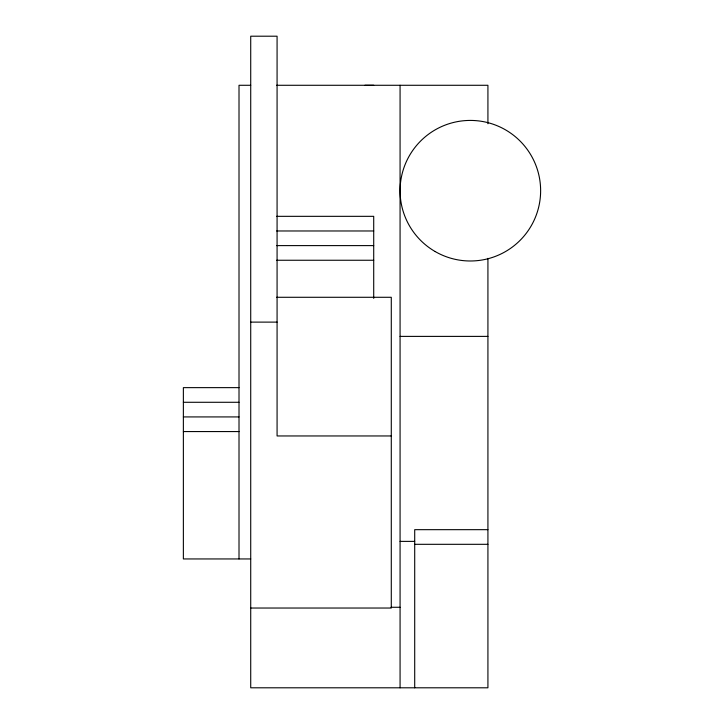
<?xml version="1.0" encoding="UTF-8"?>
<svg xmlns="http://www.w3.org/2000/svg" width="724" height="724" viewBox="0 0 724 724"><rect width="100%" height="100%" fill="white"/><g stroke="black" fill="none" stroke-linecap="round" stroke-linejoin="round"><path stroke-width="1.09" d="M250.721 85.278L239.011 85.278L239.011 558.946M276.55 85.278L487.922 85.278L487.922 123.741M276.677 216.331L373.711 216.331L373.711 298.388M276.677 230.974L373.711 230.974M276.677 245.608L373.711 245.608M276.677 260.251L373.711 260.251M276.586 297.283L391.286 297.283L391.286 608.033L250.721 608.033M250.721 322.117L277.075 322.117M400.073 336.389L487.922 336.389M239.011 387.639L183.371 387.639L183.371 558.946L250.721 558.946M183.371 402.282L239.011 402.282M183.371 416.924L239.011 416.924M183.371 431.567L239.011 431.567M391.286 435.957L277.075 435.957L277.075 36.2L250.721 36.2L250.721 687.8L487.922 687.8L487.922 258.341M487.922 529.669L414.707 529.669L414.707 687.8M400.073 541.38L414.707 541.38M414.707 544.312L487.922 544.312M391.087 607.273L400.073 607.273M400.073 85.278L400.073 687.8M373.711 85.278L364.932 85.278M435.205 251.572A70.282 70.282 0 0 0 540.629 190.702A70.282 70.282 0 0 0 435.205 129.84A70.282 70.282 0 0 0 435.205 251.572"/></g></svg>
